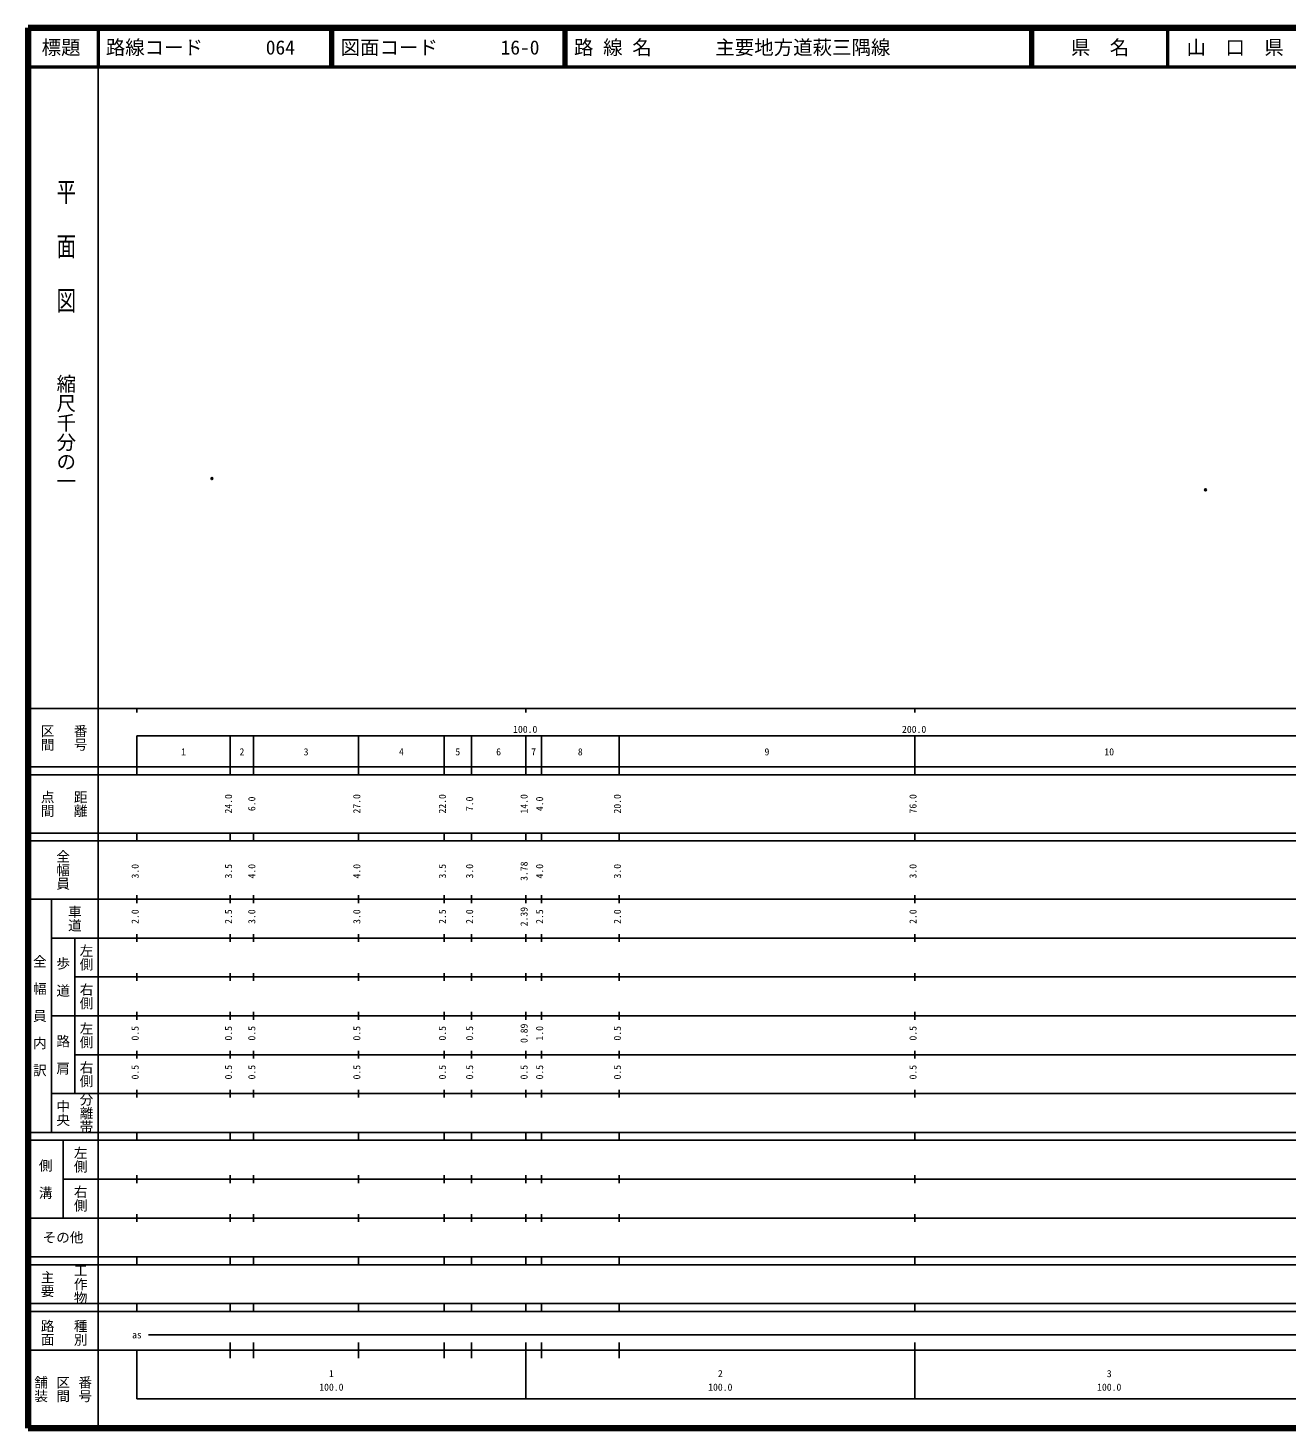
# Model space of a CAD drawing. Units: millimetres on the paper. Extents: x 40 to 680, y 20 to 380.
# Drawn here: x 40 to 363.7, y 20 to 380 of the extents above; entities that cross this region are included whole.
import ezdxf
from ezdxf.enums import TextEntityAlignment as Align

# ---------------------------------------------------------------- set-up
doc = ezdxf.new("R2010")
doc.units = ezdxf.units.MM
doc.header["$PDMODE"] = 32
doc.header["$PDSIZE"] = 0.5
doc.layers.add('M-OTRS', color=6, linetype='Continuous')
doc.layers.add('M-TTL-TXT', color=7, linetype='Continuous')
for name, color, linetype, lineweight in [('M-TTL', 2, 'Continuous', 140), ('M-TTL-BAND', 7, 'Continuous', 25), ('M-TTL-LINE', 7, 'Continuous', 50)]:
    doc.layers.add(name, color=color, linetype=linetype, lineweight=lineweight)
doc.styles.add('@ＭＳ ゴシック', font='')
doc.styles.add('ＭＳ ゴシック', font='')
doc.styles.get('@ＭＳ ゴシック').set_extended_font_data('@MS Gothic')
doc.styles.get('ＭＳ ゴシック').set_extended_font_data('MS Gothic')

msp = doc.modelspace()

# ---------------------------------------------------------------- linework, layer by layer
at = {"layer": 'M-OTRS'}
for p in [(87.303, 264.125), (342.757, 261.26)]:
    msp.add_point(p, dxfattribs=at)
at = {"layer": 'M-TTL'}
for p, q in [((40, 380), (40, 20)), ((680, 380), (40, 380)), ((40, 20), (680, 20))]:
    msp.add_line(p, q, dxfattribs=at)
at = {"layer": 'M-TTL-BAND'}
for p, q in [((58, 370), (58, 20)), ((40, 205), (579, 205)), ((68, 205), (68, 204)), ((168, 205), (168, 204)), ((268, 205), (268, 204)), ((68, 198), (579, 198)), ((68, 198), (68, 188)), ((92, 188), (92, 198)), ((98, 188), (98, 198)), ((125, 188), (125, 198)), ((147, 188), (147, 198)), ((154, 188), (154, 198)), ((168, 188), (168, 198)), ((172, 188), (172, 198)), ((192, 188), (192, 198)), ((268, 188), (268, 198)), ((40, 190), (579, 190)), ((40, 188), (579, 188)), ((40, 173), (579, 173)), ((68, 171), (68, 173)), ((92, 171), (92, 173)), ((98, 171), (98, 173)), ((125, 171), (125, 173)), ((147, 171), (147, 173)), ((154, 171), (154, 173)), ((168, 171), (168, 173)), ((172, 171), (172, 173)), ((192, 171), (192, 173)), ((268, 171), (268, 173)), ((40, 171), (579, 171)), ((40, 156), (579, 156)), ((46, 96), (46, 156)), ((68, 155), (68, 157)), ((92, 155), (92, 157)), ((98, 155), (98, 157)), ((125, 155), (125, 157)), ((147, 155), (147, 157)), ((154, 155), (154, 157)), ((168, 155), (168, 157)), ((172, 155), (172, 157)), ((192, 155), (192, 157)), ((268, 155), (268, 157)), ((46, 146), (579, 146)), ((52, 146), (52, 106)), ((68, 145), (68, 147)), ((92, 145), (92, 147)), ((98, 145), (98, 147)), ((125, 145), (125, 147)), ((147, 145), (147, 147)), ((154, 145), (154, 147)), ((168, 145), (168, 147)), ((172, 145), (172, 147)), ((192, 145), (192, 147)), ((268, 145), (268, 147)), ((68, 135), (68, 137)), ((92, 135), (92, 137)), ((98, 135), (98, 137)), ((125, 135), (125, 137)), ((147, 135), (147, 137)), ((154, 135), (154, 137)), ((168, 135), (168, 137)), ((172, 135), (172, 137)), ((192, 135), (192, 137)), ((268, 135), (268, 137)), ((52, 136), (579, 136)), ((46, 126), (579, 126)), ((68, 125), (68, 127)), ((92, 125), (92, 127)), ((98, 125), (98, 127)), ((125, 125), (125, 127)), ((147, 125), (147, 127)), ((154, 125), (154, 127)), ((168, 125), (168, 127)), ((172, 125), (172, 127)), ((192, 125), (192, 127)), ((268, 125), (268, 127)), ((52, 116), (579, 116)), ((68, 115), (68, 117)), ((92, 115), (92, 117)), ((98, 115), (98, 117)), ((125, 115), (125, 117)), ((147, 115), (147, 117)), ((154, 115), (154, 117)), ((168, 115), (168, 117)), ((172, 115), (172, 117)), ((192, 115), (192, 117)), ((268, 115), (268, 117)), ((46, 106), (579, 106)), ((68, 105), (68, 107)), ((92, 105), (92, 107)), ((98, 105), (98, 107)), ((125, 105), (125, 107)), ((147, 105), (147, 107)), ((154, 105), (154, 107)), ((168, 105), (168, 107)), ((172, 105), (172, 107)), ((192, 105), (192, 107)), ((268, 105), (268, 107)), ((40, 96), (579, 96)), ((40, 94), (579, 94)), ((49, 94), (49, 74)), ((68, 94), (68, 96)), ((92, 94), (92, 96)), ((98, 94), (98, 96)), ((125, 94), (125, 96)), ((147, 94), (147, 96)), ((154, 94), (154, 96)), ((168, 94), (168, 96)), ((172, 94), (172, 96)), ((192, 94), (192, 96)), ((268, 94), (268, 96)), ((49, 84), (579, 84)), ((68, 83), (68, 85)), ((92, 83), (92, 85)), ((98, 83), (98, 85)), ((125, 83), (125, 85)), ((147, 83), (147, 85)), ((154, 83), (154, 85)), ((168, 83), (168, 85)), ((172, 83), (172, 85)), ((192, 83), (192, 85)), ((268, 83), (268, 85)), ((40, 74), (579, 74)), ((68, 73), (68, 75)), ((92, 73), (92, 75)), ((98, 73), (98, 75)), ((125, 73), (125, 75)), ((147, 73), (147, 75)), ((154, 73), (154, 75)), ((168, 73), (168, 75)), ((172, 73), (172, 75)), ((192, 73), (192, 75)), ((268, 73), (268, 75)), ((40, 64), (579, 64)), ((40, 62), (579, 62)), ((68, 62), (68, 64)), ((92, 62), (92, 64)), ((98, 62), (98, 64)), ((125, 62), (125, 64)), ((147, 62), (147, 64)), ((154, 62), (154, 64)), ((168, 62), (168, 64)), ((172, 62), (172, 64)), ((192, 62), (192, 64)), ((268, 62), (268, 64)), ((40, 52), (579, 52)), ((68, 50), (68, 52)), ((92, 50), (92, 52)), ((98, 50), (98, 52)), ((125, 50), (125, 52)), ((147, 50), (147, 52)), ((154, 50), (154, 52)), ((168, 50), (168, 52)), ((172, 50), (172, 52)), ((192, 50), (192, 52)), ((268, 50), (268, 52)), ((40, 50), (579, 50)), ((71, 44), (565, 44)), ((40, 40), (579, 40)), ((68, 40), (68, 27.5)), ((92, 38), (92, 42)), ((98, 38), (98, 42)), ((125, 38), (125, 42)), ((147, 38), (147, 42)), ((154, 38), (154, 42)), ((168, 27.5), (168, 42)), ((172, 38), (172, 42)), ((192, 38), (192, 42)), ((268, 27.5), (268, 42)), ((68, 27.5), (579, 27.5))]:
    msp.add_line(p, q, dxfattribs=at)
at = {"layer": 'M-TTL-LINE'}
for p, q in [((58, 380), (58, 370)), ((117.75, 380), (117.75, 370)), ((118.25, 380), (118.25, 370)), ((177.75, 380), (177.75, 370)), ((178.25, 380), (178.25, 370)), ((297.75, 380), (297.75, 370)), ((298.25, 380), (298.25, 370)), ((333, 380), (333, 370)), ((40, 370), (680, 370))]:
    msp.add_line(p, q, dxfattribs=at)

# ---------------------------------------------------------------- texts
at = {"layer": 'M-TTL-BAND', "style": '@ＭＳ ゴシック', "width": 1.4}
msp.add_text('平  面  図', height=3.666, rotation=270, dxfattribs=at).set_placement((49.777, 306.475), align=Align.MIDDLE_RIGHT)
at = {"layer": 'M-TTL-BAND', "style": '@ＭＳ ゴシック'}
msp.add_text('縮尺千分の一', height=3.666, rotation=270, dxfattribs=at).set_placement((49.777, 261.03), align=Align.MIDDLE_RIGHT)
for s, p in [('区間', (45, 197.5)), ('番号', (53.5, 197.5)), ('点間', (45, 180.5)), ('距離', (53.5, 180.5)), ('全幅員', (49, 163.5)), ('車道', (52, 151)), ('左側', (55, 141)), ('全\u3000幅\u3000員\u3000内\u3000訳', (43, 126)), ('歩\u3000道', (49, 136)), ('右側', (55, 131)), ('左側', (55, 121)), ('路\u3000肩', (49, 116)), ('右側', (55, 111)), ('分離帯', (55, 101)), ('中央', (49, 101)), ('左側', (53.5, 89)), ('側\u3000溝', (44.5, 84)), ('右側', (53.5, 79)), ('工作物', (53.5, 57)), ('主要', (45, 57)), ('路面', (45, 44.5)), ('種別', (53.5, 44.5)), ('舗装', (43.333, 30)), ('区間', (49, 30)), ('番号', (54.667, 30))]:
    msp.add_text(s, height=2.566, rotation=270, dxfattribs=at).set_placement(p, align=Align.MIDDLE_CENTER)
at = {"layer": 'M-TTL-BAND', "style": 'ＭＳ ゴシック'}
for s, p in [('100.0', (167.844, 198.195)), ('200.0', (267.844, 198.195)), ('1', (80, 192.405)), ('2', (95, 192.405)), ('3', (111.5, 192.405)), ('4', (136, 192.405)), ('5', (150.5, 192.405)), ('6', (161, 192.405)), ('7', (170, 192.405)), ('8', (182, 192.405)), ('9', (230, 192.405)), ('10', (318, 192.405)), ('as', (68, 42.5)), ('1', (118, 32.523)), ('2', (218, 32.523)), ('3', (318, 32.523)), ('100.0', (118, 29.033)), ('100.0', (218, 29.033)), ('100.0', (318, 29.033))]:
    msp.add_text(s, height=1.833, dxfattribs=at).set_placement(p, align=Align.BOTTOM_CENTER)
for s, p in [('24.0', (93, 180.5)), ('6.0', (99, 180.5)), ('27.0', (126, 180.5)), ('22.0', (148, 180.5)), ('7.0', (155, 180.5)), ('14.0', (169, 180.5)), ('4.0', (173, 180.5)), ('20.0', (193, 180.5)), ('76.0', (269, 180.5)), ('3.0', (69, 163.174)), ('3.5', (93, 163.174)), ('4.0', (99, 163.174)), ('4.0', (126, 163.174)), ('3.5', (148, 163.174)), ('3.0', (155, 163.174)), ('3.78', (169, 163.174)), ('4.0', (173, 163.174)), ('3.0', (193, 163.174)), ('3.0', (269, 163.174)), ('2.0', (69, 151.5)), ('2.5', (93, 151.5)), ('3.0', (99, 151.5)), ('3.0', (126, 151.5)), ('2.5', (148, 151.5)), ('2.0', (155, 151.5)), ('2.39', (169, 151.5)), ('2.5', (173, 151.5)), ('2.0', (193, 151.5)), ('2.0', (269, 151.5)), ('0.5', (69, 121.5)), ('0.5', (93, 121.5)), ('0.5', (99, 121.5)), ('0.5', (126, 121.5)), ('0.5', (148, 121.5)), ('0.5', (155, 121.5)), ('0.89', (169, 121.5)), ('1.0', (173, 121.5)), ('0.5', (193, 121.5)), ('0.5', (269, 121.5)), ('0.5', (69, 111.5)), ('0.5', (93, 111.5)), ('0.5', (99, 111.5)), ('0.5', (126, 111.5)), ('0.5', (148, 111.5)), ('0.5', (155, 111.5)), ('0.5', (169, 111.5)), ('0.5', (173, 111.5)), ('0.5', (193, 111.5)), ('0.5', (269, 111.5))]:
    msp.add_text(s, height=1.833, rotation=90, dxfattribs=at).set_placement(p, align=Align.BOTTOM_CENTER)
msp.add_text('その他', height=2.566, dxfattribs=at).set_placement((49, 69), align=Align.MIDDLE_CENTER)
at = {"layer": 'M-TTL-TXT', "style": 'ＭＳ ゴシック'}
for s, p in [('標題', (48.5, 375)), ('県\u3000名', (315.625, 375)), ('山\u3000口\u3000県', (350.375, 375))]:
    msp.add_text(s, height=3.666, dxfattribs=at).set_placement(p, align=Align.MIDDLE_CENTER)
for s, p in [('路線コード', (60, 375)), ('064', (101.142, 375)), ('図面コード', (120.38, 375)), ('16-0', (161.521, 375)), ('路 線 名', (180.38, 375)), ('主要地方道萩三隅線', (216.734, 375))]:
    msp.add_text(s, height=3.666, dxfattribs=at).set_placement(p, align=Align.MIDDLE_LEFT)

doc.saveas('drawing.dxf')
